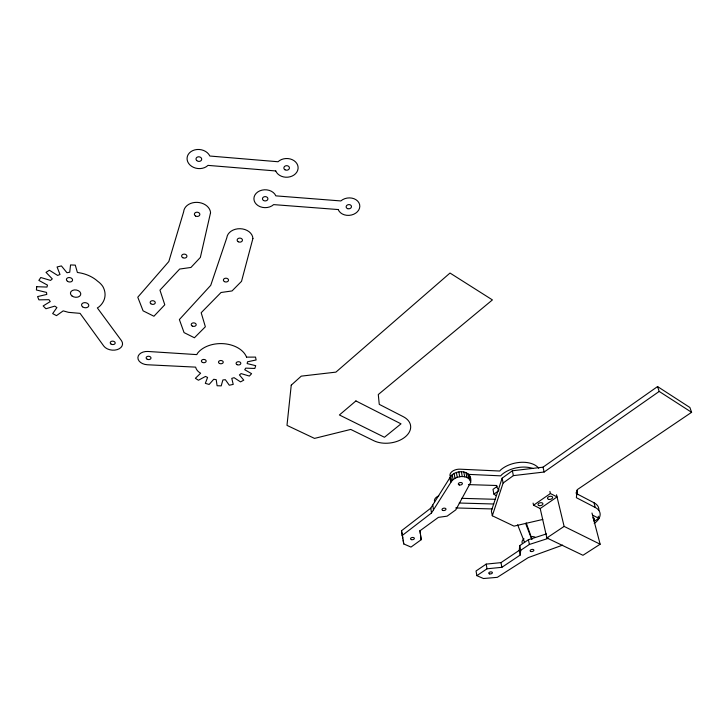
<?xml version="1.0" encoding="UTF-8"?>
<svg xmlns="http://www.w3.org/2000/svg" width="728" height="728" viewBox="0 0 728 728"><rect width="100%" height="100%" fill="white"/><g stroke="black" fill="none" stroke-linecap="round" stroke-linejoin="round"><path stroke-width="1.09" d="M519.246 550.359L500.982 562.635L486.177 564.109L476.039 570.98L476.858 575.648L487.032 568.795L501.883 567.312L520.211 555.045L519.246 550.359L519.746 545.591L528.391 539.748L546.428 533.906M520.211 555.045L520.711 550.295L519.746 545.591M594.23 523.523A20.275 11.411 -12.8 0 0 595.267 507.498L576.367 497.688L577.177 489.716L691.6 412.312L689.889 407.489L657.557 386.568L543.015 467.185L512.357 470.779L502.129 478.187L491.382 510.974L492.31 515.77L514.004 526.135L542.77 519.455M492.31 515.77L503.112 483.028L502.129 478.187M470.625 482.491L455.819 509.837L447.11 516.161L438.383 517.371L420.029 530.758L421.166 539.73L410.992 547.083L403.74 543.934L401.483 530.776L430.767 508.162L449.931 477.677C454.536 468.805 473.182 469.424 470.625 482.491L469.924 478.605M402.102 535.59L431.495 512.994L450.75 482.555C454.217 475.948 466.703 473.855 470.57 480.944M496.96 486.504L492.993 489.362L493.93 494.148L496.032 495.613M503.112 483.028L513.386 475.621L544.153 472.017L659.195 391.436L691.6 412.312M493.93 494.148L498.707 490.718M533.56 505.223L550.404 493.529L557.038 496.933L540.203 508.535L533.56 505.223L533.087 503.084M520.711 550.295L529.402 544.453L548.557 538.274M546.865 537.937L564.118 526.399L600.145 544.216L582.964 555.282L546.865 537.937L540.203 508.535M594.13 521.394L598.789 518.327L598.234 516.216M562.635 545.117L528.237 557.612L497.315 577.34L483.465 578.523L476.858 575.648M459.204 503.021L493.766 504.004M455.728 507.944L492.101 508.945M461.725 498.325L495.058 499.299M468.441 484.611L496.787 485.503A12.067 7.189 -11.1 0 0 499.053 489.853M468.568 474.374L500.7 475.848L501.701 474.729A22.796 13.595 -11.5 0 1 532.787 468.423M592.537 515.115L598.789 518.327M576.157 493.438L594.012 502.757A20.211 11.439 -12.8 0 1 598.835 510.51M517.635 524.788L524.606 542.469M525.625 523.432L531.649 539.093M526.217 522.904L532.05 539.321M657.557 386.568L659.195 391.436M594.012 502.757L595.267 507.498M591.982 513.013L600.145 544.216M556.529 494.794L564.118 526.399M549.895 491.391L550.404 493.529M543.015 467.185L544.153 472.017M528.391 539.748L529.402 544.453M512.357 470.779L513.386 475.621M401.483 530.776L402.912 538.092M500.982 562.635L501.883 567.312M486.177 564.109L487.032 568.795M469.014 474.656L469.897 479.525M467.749 473.437L468.632 478.314M465.984 472.518L466.857 477.386M463.818 471.935L464.692 476.813M461.397 471.735L462.262 476.613M458.877 471.944L459.723 476.822M456.401 472.536L457.248 477.413M454.145 473.473L454.973 478.351M452.234 474.692L453.062 479.57M450.805 476.13L451.624 481.008M449.931 477.677L450.75 482.555M432.751 504.995L433.488 509.837M430.767 508.162L431.495 512.994M420.493 534.944L421.166 539.73M403.239 540.103L403.74 543.934M419.92 530.448L420.347 533.815M469.687 476.085L469.742 477.632M522.376 543.388A7.835 4.368 -11.1 0 1 524.033 538.838M531.44 536.518A7.835 4.368 -11.1 0 1 534.998 537.118M538.729 468.25A22.723 13.614 -11.5 0 0 500.709 469.915L499.726 471.034L459.959 469.178A8.226 5.014 -9.6 0 0 452.134 471.48A8.226 5.014 -9.6 0 0 450.314 476.622M576.094 492.483A17.263 9.964 -12.5 0 1 577.85 494.64M576.913 490.508A17.208 9.983 -12.6 0 1 577.113 491.127A22.213 12.904 -12.4 0 1 577.077 493.711M434.598 501.747A8.263 4.923 -8.8 0 1 438.784 495.841M592.801 517.881A2.457 1.374 -13.1 0 1 594.403 518.682A2.457 1.374 -13.1 0 1 593.62 520.138M36.709 286.696L36.4 289.99L46.528 292.41L46.774 294.43L37.574 296.596L38.903 299.854L48.985 299.69L50.259 301.574L43.152 305.942L45.919 308.754L54.773 306.124L56.911 307.571L52.662 313.595L56.484 315.643L63.181 310.874L68.532 312.348L80.071 313.359L103.785 346.073A9.992 6.834 5.5 0 0 117.199 349.631A9.992 6.834 5.5 0 0 121.458 340.649L97.352 307.917L99.053 306.825A29.402 20.712 8.5 0 0 102.903 286.604A22.732 16.052 8.2 0 0 97.634 281.217A29.393 20.684 8.5 0 0 77.395 272.481L75.275 265.119L70.543 264.947L69.733 272.217L66.949 272.727L61.407 265.92L57.075 266.967L59.996 274.474L57.649 275.439L49.386 270.243L46.028 272.363L52.289 278.897L50.569 280.416L40.786 277.505L38.848 280.407L47.475 285.112L46.974 287.069L36.709 286.696M291.245 385.158L286.987 425.38L314.505 438.402L350.732 429.429L373.773 440.704A22.413 14.478 -7.3 0 0 405.096 437A22.413 14.478 -7.3 0 0 403.303 416.698L379.261 404.359L378.287 394.54L492.419 299.909L450.013 273.046L335.917 372.126L301.256 376.139L291.245 385.158M246.555 357.13L255.537 357.102L256.12 359.969L247.538 361.789L247.165 363.581L255.701 365.674L254.827 368.468L245.691 368.122L244.744 369.724L251.588 373.673L249.376 376.067L241.086 373.601L239.43 374.929L243.762 380.162L240.504 381.882L234.097 377.686L231.777 378.369L233.215 384.393L229.302 385.23L225.362 379.697L222.886 379.943L221.203 385.876L217.09 385.749L216.207 379.67L213.741 379.279L209.136 384.448L205.323 383.356L207.58 377.441L205.524 376.421L198.444 380.244L195.386 378.305L200.619 373.218A14.059 9.628 0.8 0 1 195.641 367.13L147.329 364.755A9.755 6.643 3.7 0 1 137.892 357.557A9.755 6.643 3.7 0 1 147.957 351.469L196.806 354.609L197.588 353.171A26.508 18.245 0.4 0 1 223.951 343.716A26.508 18.245 0.4 0 1 246.555 357.13M210.556 212.649L200.355 257.448L190.936 267.458L179.661 269.051L159.96 290.144L164.783 304.786L153.927 316.243L143.088 310.838L137.774 297.215L168.814 261.543L183.647 211.803A13.495 10.474 4.7 0 1 197.088 202.366A13.495 10.474 4.7 0 1 210.556 212.649M252.907 238.493L241.523 281.336L232.041 290.936L221.03 292.501L201.174 312.74L205.36 326.763L194.422 337.765L184.057 332.605L179.37 319.565L210.738 285.34L226.817 237.756A13.077 10.019 1.3 0 1 240.176 228.71A13.077 10.019 1.3 0 1 252.907 238.493M355.919 400.928L339.394 414.978L384.448 437.264L401.01 423.842L355.919 400.928M338.238 209.555L273.646 204.613A11.257 8.936 0.2 0 1 256.392 204.295A11.257 8.936 0.2 0 1 259.769 190.863A11.257 8.936 0.2 0 1 275.839 195.859L340.841 200.937A11.038 8.718 -6.4 0 1 357.675 201.092A11.038 8.718 -6.4 0 1 353.69 214.269A11.038 8.718 -6.4 0 1 338.238 209.555M275.757 170.953L208.008 165.383A11.803 9.546 6.4 0 1 189.963 164.983A11.803 9.546 6.4 0 1 192.756 150.605A11.803 9.546 6.4 0 1 209.837 156.029L278.023 161.743A11.484 9.364 -1.2 0 1 295.614 161.98A11.484 9.364 -1.2 0 1 292.137 176.058A11.484 9.364 -1.2 0 1 275.757 170.953M196.678 160.515A2.857 2.311 6.4 0 0 201.538 159.987A2.857 2.311 6.4 0 0 198.344 156.802A2.857 2.311 6.4 0 0 196.678 160.515M284.939 169.751A2.785 2.266 -1.2 0 0 289.407 168.232A2.785 2.266 -1.2 0 0 285.594 165.847A2.785 2.266 -1.2 0 0 284.939 169.751M195.559 216.016A2.739 2.12 4.7 0 0 199.845 214.578A2.739 2.12 4.7 0 0 195.941 212.358A2.739 2.12 4.7 0 0 195.559 216.016M182.792 257.703A2.657 1.984 4.3 0 0 186.932 256.338A2.657 1.984 4.3 0 0 183.128 254.272A2.657 1.984 4.3 0 0 182.792 257.703M150.796 303.703A2.575 1.847 4.8 0 0 155.155 303.212A2.575 1.847 4.8 0 0 152.17 300.719A2.575 1.847 4.8 0 0 150.796 303.703M147.256 359.268A2.439 1.656 3.7 0 0 151.005 358.085A2.439 1.656 3.7 0 0 147.466 356.401A2.439 1.656 3.7 0 0 147.256 359.268M202.42 362.408A2.393 1.647 1.2 0 0 206.17 361.234A2.393 1.647 1.2 0 0 202.766 359.568A2.393 1.647 1.2 0 0 202.42 362.408M237.064 364.664A2.366 1.629 -0.5 0 0 240.813 363.5A2.366 1.629 -0.5 0 0 237.492 361.852A2.366 1.629 -0.5 0 0 237.064 364.664M219.492 363.472A2.384 1.638 0.4 0 0 223.241 362.307A2.384 1.638 0.4 0 0 219.883 360.651A2.384 1.638 0.4 0 0 219.492 363.472M263.545 200.5A2.73 2.166 0.2 0 0 267.895 199.035A2.73 2.166 0.2 0 0 264.118 196.778A2.73 2.166 0.2 0 0 263.545 200.5M347.675 208.672A2.675 2.111 -6.4 0 0 351.469 206.406A2.675 2.111 -6.4 0 0 347.283 205.032A2.675 2.111 -6.4 0 0 347.675 208.672M238.238 241.751A2.657 2.029 1.2 0 0 242.442 240.358A2.657 2.029 1.2 0 0 238.729 238.256A2.657 2.029 1.2 0 0 238.238 241.751M224.461 281.627A2.575 1.902 1.4 0 0 228.519 280.307A2.575 1.902 1.4 0 0 224.897 278.351A2.575 1.902 1.4 0 0 224.461 281.627M192.283 326.062A2.502 1.774 2.3 0 0 196.187 324.825A2.502 1.774 2.3 0 0 192.62 323.014A2.502 1.774 2.3 0 0 192.283 326.062M82.573 306.816A3.64 2.548 7.7 0 0 88.661 306.142A3.64 2.548 7.7 0 0 84.275 302.666A3.64 2.548 7.7 0 0 82.573 306.816M67.431 281.263A3.103 2.202 9.2 0 0 72.509 280.471A3.103 2.202 9.2 0 0 68.523 277.596A3.103 2.202 9.2 0 0 67.431 281.263M71.936 295.923A5.205 3.667 8.5 0 0 80.608 294.931A5.205 3.667 8.5 0 0 74.274 289.935A5.205 3.667 8.5 0 0 71.936 295.923M110.911 343.935A2.493 1.711 5.5 0 0 115.106 343.461A2.493 1.711 5.5 0 0 112.148 341.159A2.493 1.711 5.5 0 0 110.911 343.935M489.635 573.919A1.865 1.019 -9.7 0 0 492.41 572.709A1.865 1.019 -9.7 0 0 489.644 572.144A1.865 1.019 -9.7 0 0 489.635 573.919M531.021 551.524A1.911 1.056 -11 0 0 533.897 550.259A1.911 1.056 -11 0 0 531.121 549.658A1.911 1.056 -11 0 0 531.021 551.524M459.359 484.985A2.066 1.247 -9.6 0 0 462.407 483.547A2.066 1.247 -9.6 0 0 459.304 482.81A2.066 1.247 -9.6 0 0 459.359 484.985M443.034 510.501A2.02 1.192 -8.8 0 0 445.991 509.127A2.02 1.192 -8.8 0 0 442.942 508.435A2.02 1.192 -8.8 0 0 443.034 510.501M411.538 539.666A1.956 1.128 -7.6 0 0 414.378 538.356A1.956 1.128 -7.6 0 0 411.384 537.728A1.956 1.128 -7.6 0 0 411.538 539.666M539.166 505.614A2.512 1.447 -11.8 0 0 542.942 503.894A2.512 1.447 -11.8 0 0 539.312 503.048A2.512 1.447 -11.8 0 0 539.166 505.614M548.666 499.363A2.648 1.538 -12.2 0 0 552.652 497.533A2.648 1.538 -12.2 0 0 548.83 496.651A2.648 1.538 -12.2 0 0 548.666 499.363"/></g></svg>
